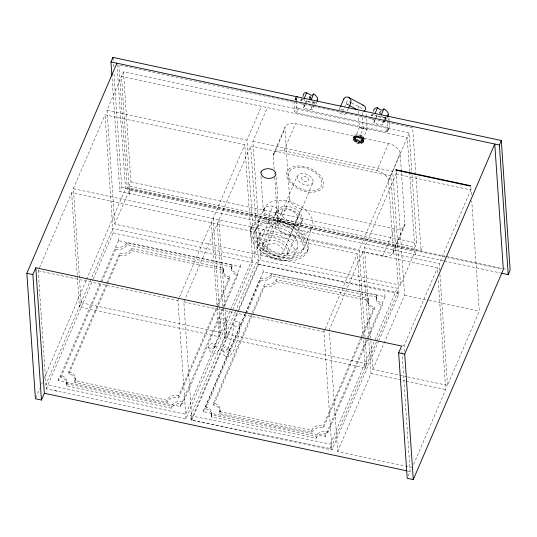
<?xml version="1.0" encoding="UTF-8"?>
<svg xmlns="http://www.w3.org/2000/svg" width="537" height="537" viewBox="0 0 537 537"><rect width="100%" height="100%" fill="white"/><g stroke="black" fill="none" stroke-linecap="round" stroke-linejoin="round"><path stroke-width="0.4" stroke-dasharray="2.69 2.01" d="M309.097 97.177L309.198 96.949A1.235 0.765 23.2 0 0 309.305 97.606L309.963 98.412L309.211 97.835A1.235 0.765 23.2 0 1 309.097 97.177L310.091 96.593L309.963 98.412L310.91 98.566M310.742 96.754C310.943 101.392 309.768 95.062 311.487 97.331M358.065 108.44L358.535 106.782L359.904 105.561M250.598 229.286C247.705 245.959 266.412 256.592 280.287 259.901C290.436 262.217 304.761 260.781 308.272 249.134C311.165 232.467 292.457 221.828 278.582 218.519C268.433 216.203 254.108 217.639 250.598 229.286C263.439 207.43 311.735 227.037 307.305 251.397M251.564 227.023C247.134 251.383 295.431 270.99 308.272 249.134M254.833 230.937C252.377 245.114 268.285 254.162 280.086 256.981C285.778 258.042 291.779 258.156 297.189 255.84C307.104 250 306.822 236.005 312.749 227.151C315.206 212.974 299.297 203.926 287.496 201.107C281.804 200.053 275.803 199.932 270.393 202.254C260.479 208.088 260.76 222.083 254.833 230.937C266.224 212.437 306.432 228.789 303.063 249.745M257.438 239.864C255.538 250.806 267.815 257.78 276.924 259.955C286.865 262.559 295.618 258.129 297.558 247.597C299.451 236.656 287.174 229.675 278.072 227.5C268.131 224.902 259.378 229.333 257.438 239.864C266.688 225.681 296.86 237.958 294.652 254.37M260.344 233.085C258.136 249.497 288.309 261.781 297.558 247.597M264.519 208.343C261.15 229.306 301.358 245.651 312.749 227.151M262.318 244.402C261.13 255.887 281.099 263.969 287.839 254.35L302.358 220.465C303.546 208.974 283.576 200.898 276.844 210.511L262.318 244.402C269.05 234.783 289.027 242.865 287.839 254.35M267.077 246.255C266.332 253.464 278.851 258.525 283.08 252.497L313.098 182.459C313.843 175.257 301.317 170.189 297.095 176.223L267.077 246.255C271.299 240.227 283.825 245.295 283.08 252.497M276.844 210.511C275.656 222.003 295.625 230.078 302.358 220.465M297.095 176.223C296.35 183.426 308.869 188.494 313.098 182.459M353.245 139.137C353.091 132.25 363.113 133.74 364.18 139.009C364.328 145.896 354.306 144.413 353.245 139.137L354.326 136.049M362.911 138.741C361.998 142.298 355.93 140.164 355.474 137.15C356.387 133.592 362.462 135.727 362.911 138.741C363.287 144.487 354.501 143.587 354.588 138.788L359.374 127.625L358.575 115.945M363.099 142.104L364.18 139.009M263.278 210.497C264.949 203.919 277.226 204.852 278.649 211.236C276.978 217.814 264.694 216.881 263.278 210.497L260.955 176.492M66.642 385.781L66.883 382.143A9.398 7.028 -3.9 0 0 62.628 376.001L60.728 375.376L60.869 377.451L62.769 378.075A9.398 7.028 -3.9 0 1 67.024 384.217L66.642 385.781L171.551 408.227A8.914 6.666 -3.9 0 1 182.775 403.609L237.737 275.374L237.596 273.299A8.914 6.666 -3.9 0 1 231.883 265.056L126.88 242.59A8.914 6.666 -3.9 0 1 115.663 247.208L115.804 249.282L101.661 282.281M225.332 356.299C221.895 354.037 221.62 345.976 227.144 346.801C229.185 346.385 229.91 351.795 228.514 349.869C228.621 350.01 226.997 349.278 226.332 350.178L227.567 348.533L227.198 349.171C230.46 343.015 232.172 336.142 233.253 329.295C234.051 326.738 232.514 323.005 235.488 321.569C238.636 319.918 240.878 323.355 239.911 326.187C239.274 334.095 237.28 341.888 234.206 349.191C232.756 352.601 229.641 358.622 225.11 356.118M239.958 323.898C239.63 327.261 233.474 327.671 233.622 323.925M232.105 311.165L186.003 418.719L46.256 388.822L38.194 270.742L39.174 268.453M39.503 267.688L71.616 192.77L357.36 253.907L365.14 367.966L225.03 337.988L223.043 308.849M79.442 277.777L73.361 188.688L105.037 114.79L244.791 144.695L252.846 262.768L232.434 310.399M260.64 255.27L275.132 221.452L415.014 251.376L400.515 285.201L114.77 224.063L107.004 110.206L123.436 71.864L409.174 133.001L411.966 173.854M443.475 260.781L119.798 191.521L121.738 187.004L114.032 74.119M35.744 397.991L39.704 388.754M41.685 384.136L42.342 382.592M44.323 377.981L86.215 280.233M86.544 279.468L125.47 188.648L116.905 63.158M91.062 279.153L45.954 384.398L185.701 414.302L252.544 258.351L112.797 228.447L91.391 278.381M219.136 306.842L220.902 332.651L219.15 336.726L79.402 306.828L81.147 302.747L79.496 278.609M114.77 224.063L129.269 190.239L269.212 220.183L269.5 224.399M46.256 388.822L93.008 279.73M93.337 278.958L113.092 232.863L105.037 114.79M60.869 377.451L101.332 283.053M106.695 283.382L119.55 253.383A9.398 7.028 -3.9 0 0 131.377 248.517L223.493 268.225A9.398 7.028 -3.9 0 0 229.514 276.911L229.655 278.985L178.888 397.434A9.398 7.028 -3.9 0 0 167.054 402.307L74.945 382.592A9.398 7.028 -3.9 0 0 68.924 373.906L68.783 371.832L106.36 284.154M68.924 373.906L107.494 283.919M107.823 283.147L119.691 255.458L119.55 253.383M186.003 418.719L177.948 300.646L244.791 144.695M255.001 258.216L246.946 140.144L261.438 106.326M378.753 340.867L331.994 449.959L191.884 419.981L183.822 301.901L250.665 145.95L390.782 175.928L398.837 294.001L379.082 340.096M260.928 259.485L252.867 141.412L267.359 107.595M294.954 100.01L295.921 97.747M295.316 99.889L296.29 97.633M295.753 99.862L296.397 98.358M295.907 100.674L297.196 97.66M273.508 154.052L285.127 126.94M274.172 169.303L273.259 155.918L284.878 128.806A11.055 6.853 23.2 0 1 285.536 126.108L287.785 124.188L291.296 123.329A12.082 7.491 23.2 0 1 295.525 123.671L388.499 143.56A12.082 7.491 23.2 0 1 392.809 145.05L396.541 147.453L399.125 150.414A11.055 6.853 23.2 0 1 400.172 153.481L401.428 171.88M389.318 122.59L389.58 126.51L387.647 131.028A1.906 1.181 23.2 0 1 385.895 131.867L296.35 112.716A1.658 1.027 23.2 0 1 294.665 111.293L296.619 106.782L296.343 102.789M301.465 98.526L300.176 101.54L301.942 99.701L303.432 99.231M301.096 101.01L302.714 97.244M296.35 112.716L298.29 108.199L387.828 127.356A1.906 1.181 23.2 0 0 389.6 126.517M178.888 397.434L178.747 395.36L216.982 306.137M217.317 305.372L229.514 276.911M273.259 155.918A11.055 6.853 23.2 0 1 273.917 153.22L276.166 151.3L279.676 150.441A12.082 7.491 23.2 0 1 283.905 150.783L295.525 123.671M303.472 107.534L306.379 100.755L307.177 99.996L304.271 106.776L303.472 107.534L304.023 107.924L307.788 109.394L311.46 109.521L312.252 109.273L314.185 104.749M309.231 97.009L310.091 96.593M312.252 109.273L311.588 108.608A2.826 1.752 23.2 0 1 311.299 107.098L312.265 104.836M312.588 104.084L314.205 100.318M314.507 103.997L315.159 102.493L314.487 101.829A2.826 1.752 23.2 0 1 314.205 101.298M315.769 104.353L316.736 102.097M269.024 215.384L272.897 206.349M254.713 254.001L269.212 220.183M376.518 341.774L330.745 448.563L191.118 420.196L190.716 415.759L257.559 259.801L397.185 288.168L397.588 292.611L376.846 341.008M225.03 337.988L226.775 333.907L225.131 309.768M191.118 420.196L257.961 264.238L257.559 259.801M191.884 419.981L238.636 310.889M238.965 310.118L258.727 264.023L250.665 145.95M401.488 172.719L404.972 223.741L393.346 250.846A11.055 6.853 23.2 0 1 392.695 253.551L390.446 255.471L386.935 256.33A12.082 7.491 23.2 0 1 382.706 255.988L289.725 236.099A12.082 7.491 23.2 0 1 285.416 234.609L281.69 232.206L279.099 229.245A11.055 6.853 23.2 0 1 278.059 226.178L289.678 199.073L284.878 128.806M245.402 313.386L203.261 411.698L325.127 436.46L385.042 296.666L263.177 271.903L245.731 312.615M367.65 339.84L327.516 433.473L325.449 433.272A9.398 6.994 -5.2 0 0 317.092 436.782L316.186 438.239L211.363 416.94A8.914 6.632 -5.2 0 0 205.658 408.791L205.47 406.71L245.295 313.796M245.624 313.024L260.438 278.468A8.914 6.632 -5.2 0 0 271.648 273.763L376.558 295.075A8.914 6.632 -5.2 0 0 382.263 303.224L382.451 305.305L367.979 339.075M205.658 408.791L246.141 314.34M246.47 313.574L260.626 280.556L260.438 278.468M213.551 403.032L264.318 284.583A9.398 6.994 -5.2 0 0 276.139 279.616L368.174 298.31A9.398 6.994 -5.2 0 0 374.188 306.902L374.376 308.983L323.603 427.432A9.398 6.994 -5.2 0 0 311.782 432.399L219.754 413.705A9.398 6.994 -5.2 0 0 213.739 405.113L213.551 403.032A9.398 6.994 -5.2 0 1 219.566 411.617L219.754 413.705M339.216 109.689L340.203 107.38M213.739 405.113L264.506 286.664L264.318 284.583M342.519 111.877L344.136 108.118M344.459 107.36L347.365 100.587L350.997 102.533M289.725 236.099L301.344 208.987L394.326 228.876A12.082 7.491 23.2 0 0 398.555 229.218L402.065 228.359L404.314 226.439A11.055 6.853 23.2 0 0 404.972 223.741M347.103 111.092L348.05 108.883M353.353 138.304L354.762 135.344M353.796 137.6L354.541 137.076L355.507 134.814M353.474 140.043L354.44 137.787L354.212 136.881M354.507 139.412L355.89 136.002M354.024 140.963L354.997 138.7L354.44 137.787M354.588 138.788L356.44 135.606M354.675 140.083L355.648 137.828M355.474 137.868L356.219 137.633L357.186 135.378M354.541 137.076L356.716 136.68L357.682 134.425M355.091 140.768L356.058 138.512M354.863 141.828L355.836 139.566L354.997 138.7M356.219 137.633L357.098 137.573L358.065 135.317M355.716 141.419L356.689 139.157M356.716 136.68L357.998 136.841L358.964 134.586M355.937 142.58L356.904 140.325L355.836 139.566M357.098 137.573L358.058 137.694L359.025 135.438M356.514 141.983L357.481 139.721M358.058 137.694L359.025 137.989L360.26 134.975M359.193 137.949L363.26 128.457L362.119 111.73M357.159 143.178L358.401 140.164M361.945 141.003L361.361 139.64L359.938 138.432L360.904 136.17M358.401 142.714L359.367 140.452M363.207 141.271L362.428 139.445L360.522 137.828L361.488 135.566M358.454 143.567L359.421 141.305L361.884 141.392L364.066 139.848M360.736 138.996L361.703 136.734M359.354 142.835L360.32 140.573M371.161 115.905L371.805 114.401M361.589 138.58L362.556 136.324M361.361 139.64L362.327 137.378M359.736 143.728L360.703 141.466M360.233 142.775L361.2 140.519M371.812 116.321L373.423 112.555M361.777 140.325L362.743 138.063M360.978 142.54L361.945 140.285M362.428 139.445L363.395 137.19M360.918 143.648L367.147 129.289L366.046 113.159M362.978 140.365L363.945 138.103M361.911 143.339L362.878 141.077M362.656 142.808L363.623 140.553M384.807 119.885L382.868 124.403L378.451 124.517L373.893 122.483L375.826 117.965M376.148 117.214L377.008 115.408A3.242 2.007 23.2 0 0 377.142 114.696M373.893 122.483L377.008 115.408M380.015 113.482L379.74 113.186A1.685 1.04 23.2 0 1 379.686 112.045L380.787 111.521L379.78 111.824A1.685 1.04 23.2 0 0 379.834 112.958L380.471 113.515M382.693 122.597L383.66 120.335M383.982 119.583L385.6 115.817M385.13 119.133L385.774 117.623A3.484 2.161 23.2 0 1 385.452 116.858M385.17 119.771L386.137 117.516M386.432 119.449L387.405 117.194M387.378 121.651L388.996 117.885A2.195 1.356 23.2 0 0 388.909 117.502M385.895 131.88L387.828 127.356M387.607 131.337L389.54 126.819M283.905 150.783L376.88 170.672L388.499 143.56M393.346 250.846L388.553 180.586L400.172 153.481M331.994 449.959L323.939 331.886L324.919 329.59M325.247 328.825L357.36 253.907M365.073 337.249L359.105 249.833L409.174 133.001M437.736 272.87L437.4 267.869L362.723 251.893L329.315 329.839L337.619 451.516L412.295 467.492M406.905 376.692L372.812 369.402L364.509 247.725L396.125 173.948L395.917 170.894M382.706 255.988L394.326 228.876M393.104 252.719L404.723 225.607M323.603 427.432L323.415 425.351L360.669 338.438M360.998 337.666L374.188 306.902M330.745 448.563L330.349 444.126L374.799 340.411M375.128 339.646L397.185 288.168M412.02 174.686L416.685 243.039L414.839 247.349L129.048 186.205M365.14 367.966L366.892 363.891L365.126 338.082M118.852 64.836L127.242 187.796L421.055 250.658L422.988 246.141M337.619 451.516L371.027 373.571L368.751 340.236M372.812 369.402L404.603 295.236L396.038 169.739M404.388 351.648L403.992 345.815L437.4 267.869M439.642 270.366L439.185 263.701L470.801 189.93L470.647 187.635M408.174 476.051L410.114 471.533L401.777 349.386M413.604 464.438L445.703 389.547L438.192 279.535M407.717 376.867L447.489 385.378L479.279 311.212L471.741 200.778M123.436 71.864L130.947 181.902L128.961 186.413L129.511 194.448M316.186 438.239L315.998 436.151L316.904 434.702A9.398 6.994 -5.2 0 1 325.261 431.184L327.328 431.392L327.516 433.473M346.157 113.3C344.385 115.777 340.169 114.099 338.975 111.763M311.299 107.098L312.628 106.272A3.094 1.92 23.2 0 1 313.319 106.252M380.679 116.126L378.827 116.764A3.504 2.168 23.2 0 1 376.35 116.059L375.088 115.025M371.497 115.609L374.094 114.354M315.159 102.493L310.695 102.614L306.379 100.755M385.774 117.623L381.357 117.737L376.793 115.703M348.99 104.044L347.09 104.124L344.539 102.527M57.217 391.164L52.539 390.177M340.512 109.306L343.318 109.662L345.029 110.669M385.465 121.711L382.901 122.315A3.484 2.161 23.2 0 0 382.868 124.403M380.693 111.75L381.129 111.81M309.997 96.814L311.198 97.338M257.961 264.238L397.588 292.611M260.626 280.556A8.914 6.632 -5.2 0 0 271.836 275.843L376.752 297.156A8.914 6.632 -5.2 0 0 382.451 305.305M264.506 286.664A9.398 6.994 -5.2 0 0 276.327 281.697L368.362 300.398A9.398 6.994 -5.2 0 0 374.376 308.983M219.566 411.617L311.594 430.318A9.398 6.994 -5.2 0 1 323.415 425.351M205.47 406.71A8.914 6.632 -5.2 0 1 211.175 414.859L315.998 436.151M190.716 415.759L330.349 444.126M120.489 65.185L412.658 127.705L415.745 172.867M362.388 128.276L359.374 127.625L367.147 129.289L363.126 128.424M107.004 110.206L246.946 140.144M252.867 141.412L392.742 171.343L400.515 285.201M396.125 173.948L470.801 189.93M130.947 181.902L416.685 243.039M121.738 187.004L445.415 256.263M446.234 256.438L501.954 268.359M502.773 268.534L506.874 269.413M125.47 188.648L446.777 257.398M447.596 257.572L501.692 269.151M444.3 260.955L500.84 273.051M364.509 247.725L439.185 263.701M73.361 188.688L359.105 249.833M113.092 232.863L252.846 262.768M258.727 264.023L398.837 294.001M404.603 295.236L428.137 300.27M428.949 300.445L479.279 311.212M115.804 249.282A8.914 6.666 -3.9 0 0 127.021 244.664L232.024 267.131A8.914 6.666 -3.9 0 0 237.737 275.374M119.691 255.458A9.398 7.028 -3.9 0 0 131.518 250.591L223.634 270.299A9.398 7.028 -3.9 0 0 229.655 278.985M402.367 345.466L403.992 345.815M38.194 270.742L177.948 300.646M183.822 301.901L323.939 331.886M81.147 302.747L220.902 332.651M226.775 333.907L366.892 363.891M371.027 373.571L405.12 380.867M405.932 381.035L445.703 389.547M68.783 371.832A9.398 7.028 -3.9 0 1 74.804 380.525L166.913 400.233A9.398 7.028 -3.9 0 1 178.747 395.36M66.501 383.707L171.41 406.153A8.914 6.666 -3.9 0 1 182.634 401.535L182.775 403.609M407.65 471.003L410.114 471.533M357.998 136.841L360.522 137.828M359.421 141.305L356.904 140.325M273.246 254.9C290.034 261.553 295.209 245.389 278.844 239.334C266.191 233.172 255.8 245.51 270.044 253.343M359.025 137.989L359.938 138.432M351.722 102.923L361.891 108.38L362.066 110.89M346.137 103.795L348.338 104.977M381.532 115.945L384.378 118.362L385.204 119.731M302.72 104.037L303.908 105.084A3.155 1.953 23.2 0 1 304.271 106.776M313.715 103.245C311.111 98.184 306.956 105.01 303.895 99.291M226.171 319.797C223.781 315.185 217.988 320.267 220.049 324.247L220.049 323.697L219.519 329.993L217.787 337.793L215.606 343.687L215.847 343.163L213.27 346.949L214.773 346.56L215.565 347.271L215.102 346.211L215.344 346.929C215.263 340.236 205.691 344.814 209.383 349.768C210.088 353.487 214.968 354.856 217.465 351.99C224.614 343.17 226.674 330.899 226.171 319.797C226.621 323.059 220.875 324.858 219.888 321.475M222.875 350.352C223.56 353.306 228.071 352.829 228.99 350.258L229.474 351.138L229.158 348.781M208.745 347.117C209.725 350.681 215.572 348.641 215.008 345.298M384.841 294.444L385.244 298.881M376.558 295.075L376.752 297.156M376.135 296.8L376.323 298.881M368.174 298.31L368.362 300.398M367.724 300.129L367.912 302.21M324.925 434.238L325.328 438.675M311.594 430.318L311.782 432.399M276.139 279.616L276.327 281.697M271.648 273.763L271.836 275.843M262.976 269.688L263.378 274.125M220.009 409.805L220.197 411.886M211.598 413.134L211.786 415.215M211.175 414.859L211.363 416.94M203.06 409.483L203.463 413.92M470.828 187.393L471.338 194.924M439.924 274.535L447.489 385.378M415.974 176.217L421.055 250.658M409.563 171.598L407.241 137.519L121.496 76.382L129.558 194.454M409.624 172.431L415.296 255.599M388.996 117.885L389.265 121.805M387.647 131.028L387.056 122.409A2.195 1.356 23.2 0 0 387.043 122.214M358.239 110.944L358.521 115.113M362.723 251.893L368.691 339.397M296.29 101.99L295.961 97.197L294.028 101.715L294.679 111.3M276.327 177.223L278.649 211.236M274.4 172.652L274.514 174.324M274.743 177.666L278.059 226.178M275.132 221.452L275.421 225.668M240.193 264.526L240.495 268.943M231.883 265.056L232.024 267.131M231.46 266.782L231.601 268.856M223.493 268.225L223.634 270.299M223.043 270.044L223.184 272.118M218.989 219.848L225.07 308.936M217.243 223.929L222.983 308.016M213.115 218.593L219.083 306.009M211.37 222.667L217.109 306.755M217.163 307.587L219.15 336.726M180.278 404.321L180.58 408.738M171.41 406.153L171.551 408.227M166.913 400.233L167.054 402.307M131.377 248.517L131.518 250.591M126.88 242.59L127.021 244.664M113.005 59.063L113.119 60.735M113.347 64.084L113.575 67.427M112.099 78.637L119.798 191.521M118.221 238.428L118.523 242.845M71.616 192.77L79.402 306.828M75.247 378.706L75.388 380.773M74.804 380.525L74.945 382.592M66.883 382.143L67.024 384.217M58.305 378.223L58.607 382.639M380.787 111.521L380.887 113.723M376.88 170.672A12.082 7.491 23.2 0 1 381.189 172.162L384.922 174.565L387.506 177.525A11.055 6.853 23.2 0 1 388.553 180.586M301.344 208.987A12.082 7.491 23.2 0 1 297.035 207.497L293.309 205.094L290.725 202.134A11.055 6.853 23.2 0 1 289.678 199.073M298.29 108.192A1.658 1.027 23.2 0 1 296.599 106.776M371.409 118.737A3.537 2.195 23.2 0 1 372.483 119.227L373.987 120.684A3.242 2.007 23.2 0 1 374.101 122.188M255.8 228.675C252.437 249.638 292.638 265.983 304.036 247.483C307.399 226.527 267.198 210.175 255.8 228.675M275.87 212.773C274.682 224.258 294.659 232.34 301.391 222.721C302.579 211.236 282.61 203.154 275.87 212.773M281.603 212.37C280.858 219.573 293.377 224.641 297.599 218.606C298.344 211.403 285.825 206.342 281.603 212.37M301.552 177.7C301.217 180.969 306.909 183.271 308.829 180.533C309.164 177.257 303.472 174.955 301.552 177.7M118.375 240.636L58.459 380.431L180.425 406.529L240.341 266.735L118.375 240.636M291.061 169.692L289.208 171.867A16.56 10.263 23.2 0 0 290.336 180.613L292.84 183.607L296.196 186.292L300.156 188.487A18.151 11.25 23.2 0 0 312.93 190.863L316.515 190.078L319.32 188.541L321.173 186.359A16.56 10.263 23.2 0 0 320.052 177.613L317.542 174.626L314.192 171.941L310.225 169.746A18.151 11.25 23.2 0 0 297.451 167.363L293.867 168.155L291.061 169.692M289.812 168.396L287.624 170.739A18.392 11.398 23.2 0 0 288.416 180.372L291.081 183.721L294.706 186.755L299.042 189.266A20.171 12.499 23.2 0 0 313.266 192.219L317.333 191.447L320.569 189.836L322.764 187.494A18.392 11.398 23.2 0 0 321.965 177.861L319.3 174.512L315.682 171.478L311.339 168.96A20.171 12.499 23.2 0 0 297.115 166.014L293.048 166.785L289.812 168.396"/><path stroke-width="0.81" d="M317.058 101.339C319.059 98.519 316.165 95.411 313.776 94.049C313.084 94.821 311.594 95.452 310.332 95.009C307.56 92.888 303.177 90.485 303.036 96.492M373.577 111.125C373.517 108.018 377.813 106.219 379.256 109.286A3.504 2.168 23.2 0 0 381.733 109.984L383.116 109.702L383.848 108.883C386.479 110.119 389.815 113.401 387.727 116.435M343.64 99.788C343.761 97.412 346.647 96.298 348.587 97.372L363.73 105.5C366.2 106.44 366.335 110.152 363.885 111.206M348.365 108.152C350.057 105.111 353.158 99.56 348.587 97.372M111.924 76.126L110.951 61.909L112.891 57.392L501.303 140.499L510.15 270.111L508.21 274.629L501.659 273.226M413.275 479.608L404.71 354.111L494.765 144.003L503.33 269.5L413.275 479.608L407.207 478.306L398.642 352.816L401.548 346.036L35.778 267.775L44.343 393.272L41.443 400.045L35.415 398.756L26.85 273.266L116.905 63.158M41.443 400.045L32.878 274.555L35.778 267.775M304.19 98.452L306.775 92.424M311.044 100.003L313.621 93.975M340.539 106.608L343.841 98.902M375.001 113.562L377.578 107.534M381.27 114.905L383.848 108.883M508.21 274.629L499.37 145.017L501.303 140.499M350.446 103.044L350.883 102.272M296.612 96.882L297.518 96.908M387.842 114.884L388.372 114.931M110.951 61.909L499.37 145.017M26.85 273.266L32.878 274.555M398.642 352.816L404.71 354.111M44.343 393.272L406.831 470.828M362.797 105.185L363.73 105.5M349.07 105.366L357.125 109.689M112.891 57.392L113.005 59.063M386.781 116.026A2.195 1.356 23.2 0 1 387.6 116.294M388.09 116.583A2.195 1.356 23.2 0 1 388.305 116.744M316.964 99.587A3.094 1.92 23.2 0 1 317.703 99.835M260.975 171.947C260.19 179.036 272.675 180.546 275.85 175.129C276.636 168.041 264.15 166.537 260.975 171.947M396.038 169.739L395.87 170.135L470.546 186.111L470.714 185.721L396.038 169.739"/></g></svg>
